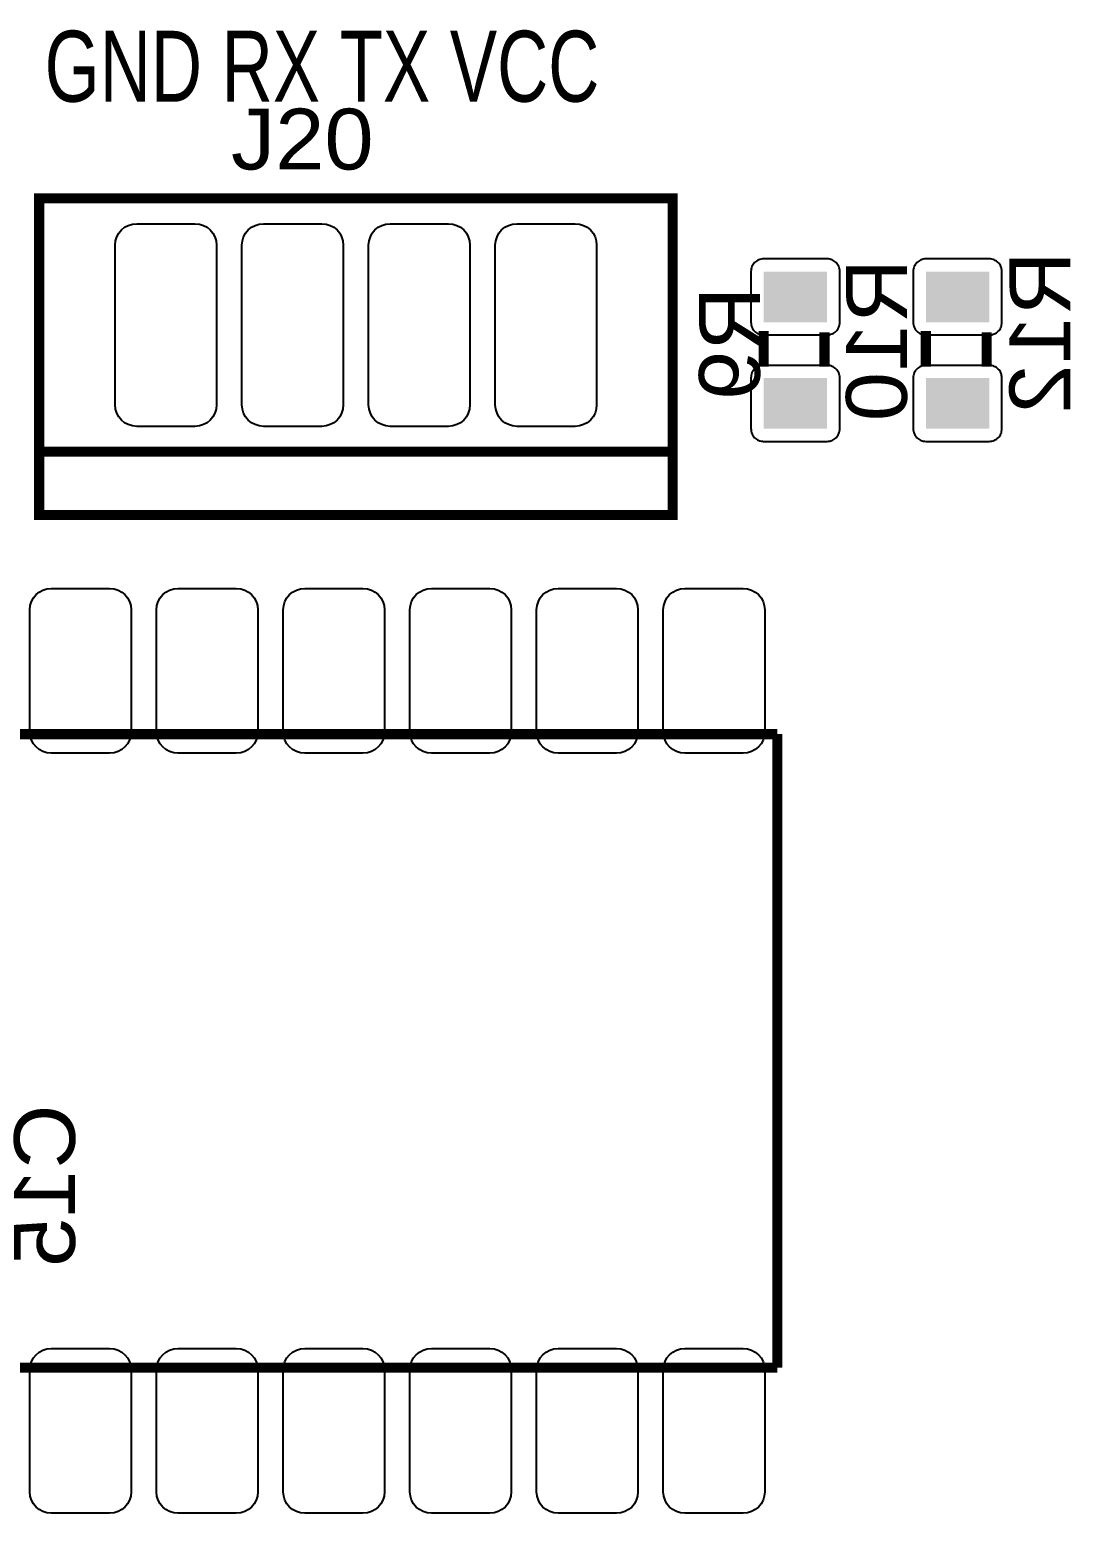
# Model space of a CAD drawing. Header units: inches. Extents: x 18.7 to 39.4, y 4.3 to 20.5.
# Drawn here: x 29.003 to 30.087, y 10.591 to 12.137 of the extents above; entities that cross this region are included whole.
import ezdxf

# ---------------------------------------------------------------- set-up
doc = ezdxf.new("R2010")
doc.units = ezdxf.units.IN
doc.header["$MEASUREMENT"] = 0
doc.styles.get("Standard").update_dxf_attribs({"font": 'arial.ttf'})

# ---------------------------------------------------------------- blocks, each defined once
blk = doc.blocks.new('RPAD')
blk.add_trace([(-0.5, -0.5), (-0.5, 0.5), (0.5, -0.5), (0.5, 0.5)])
blk = doc.blocks.new('NextionControlV4')
at = {"const_width": 0.008}
for points in [[(46.2184, 14.5501), (46.7184, 14.5501), (46.7184, 14.8001), (46.2184, 14.8001), (46.2184, 14.5501)], [(46.2184, 14.5501), (46.7184, 14.5501), (46.7184, 14.8001), (46.2184, 14.8001), (46.2184, 14.5501)], [(46.2184, 14.5501), (46.7184, 14.5501), (46.7184, 14.8001), (46.2184, 14.8001), (46.2184, 14.5501)], [(46.7902, 14.6673), (46.7902, 14.6953)], [(46.7902, 14.6673), (46.7902, 14.6953)], [(46.7902, 14.6673), (46.7902, 14.6953)], [(46.8382, 14.6673), (46.8382, 14.6943)], [(46.8382, 14.6673), (46.8382, 14.6943)], [(46.8382, 14.6673), (46.8382, 14.6943)], [(46.9182, 14.6673), (46.9182, 14.6953)], [(46.9182, 14.6673), (46.9182, 14.6953)], [(46.9182, 14.6673), (46.9182, 14.6953)], [(46.9662, 14.6673), (46.9662, 14.6943)], [(46.9662, 14.6673), (46.9662, 14.6943)], [(46.9662, 14.6673), (46.9662, 14.6943)], [(46.7184, 14.6001), (46.2184, 14.6001)], [(46.7184, 14.6001), (46.2184, 14.6001)], [(46.7184, 14.6001), (46.2184, 14.6001)], [(44.801, 14.3772), (46.801, 14.3772)], [(44.801, 14.3772), (46.801, 14.3772)], [(44.801, 14.3772), (46.801, 14.3772)], [(46.801, 14.3772), (46.801, 13.8772)], [(46.801, 14.3772), (46.801, 13.8772)], [(46.801, 14.3772), (46.801, 13.8772)], [(44.801, 13.8772), (46.801, 13.8772)], [(44.801, 13.8772), (46.801, 13.8772)], [(44.801, 13.8772), (46.801, 13.8772)]]:
    blk.add_lwpolyline(points, dxfattribs=at)
for points in [[(46.3414, 14.6201), (46.2954, 14.6201), (46.292, 14.6205), (46.2888, 14.6215), (46.2859, 14.623), (46.2834, 14.6251), (46.2813, 14.6276), (46.2798, 14.6305), (46.2788, 14.6337), (46.2784, 14.6371), (46.2784, 14.7631), (46.2788, 14.7666), (46.2798, 14.7698), (46.2813, 14.7727), (46.2834, 14.7752), (46.2859, 14.7773), (46.2888, 14.7788), (46.292, 14.7798), (46.2954, 14.7801), (46.3414, 14.7801), (46.3449, 14.7798), (46.3481, 14.7788), (46.351, 14.7773), (46.3535, 14.7752), (46.3556, 14.7727), (46.3571, 14.7698), (46.3581, 14.7666), (46.3584, 14.7631), (46.3584, 14.6371), (46.3581, 14.6337), (46.3571, 14.6305), (46.3556, 14.6276), (46.3535, 14.6251), (46.351, 14.623), (46.3481, 14.6215), (46.3449, 14.6205), (46.3414, 14.6201)], [(46.4414, 14.6201), (46.3954, 14.6201), (46.392, 14.6205), (46.3888, 14.6215), (46.3859, 14.623), (46.3834, 14.6251), (46.3813, 14.6276), (46.3798, 14.6305), (46.3788, 14.6337), (46.3784, 14.6371), (46.3784, 14.7631), (46.3788, 14.7666), (46.3798, 14.7698), (46.3813, 14.7727), (46.3834, 14.7752), (46.3859, 14.7773), (46.3888, 14.7788), (46.392, 14.7798), (46.3954, 14.7801), (46.4414, 14.7801), (46.4449, 14.7798), (46.4481, 14.7788), (46.451, 14.7773), (46.4535, 14.7752), (46.4556, 14.7727), (46.4571, 14.7698), (46.4581, 14.7666), (46.4584, 14.7631), (46.4584, 14.6371), (46.4581, 14.6337), (46.4571, 14.6305), (46.4556, 14.6276), (46.4535, 14.6251), (46.451, 14.623), (46.4481, 14.6215), (46.4449, 14.6205), (46.4414, 14.6201)], [(46.5414, 14.6201), (46.4954, 14.6201), (46.492, 14.6205), (46.4888, 14.6215), (46.4859, 14.623), (46.4834, 14.6251), (46.4813, 14.6276), (46.4798, 14.6305), (46.4788, 14.6337), (46.4784, 14.6371), (46.4784, 14.7631), (46.4788, 14.7666), (46.4798, 14.7698), (46.4813, 14.7727), (46.4834, 14.7752), (46.4859, 14.7773), (46.4888, 14.7788), (46.492, 14.7798), (46.4954, 14.7801), (46.5414, 14.7801), (46.5449, 14.7798), (46.5481, 14.7788), (46.551, 14.7773), (46.5535, 14.7752), (46.5556, 14.7727), (46.5571, 14.7698), (46.5581, 14.7666), (46.5584, 14.7631), (46.5584, 14.6371), (46.5581, 14.6337), (46.5571, 14.6305), (46.5556, 14.6276), (46.5535, 14.6251), (46.551, 14.623), (46.5481, 14.6215), (46.5449, 14.6205), (46.5414, 14.6201)], [(46.6414, 14.6201), (46.5954, 14.6201), (46.592, 14.6205), (46.5888, 14.6215), (46.5859, 14.623), (46.5834, 14.6251), (46.5813, 14.6276), (46.5798, 14.6305), (46.5788, 14.6337), (46.5784, 14.6371), (46.5784, 14.7631), (46.5788, 14.7666), (46.5798, 14.7698), (46.5813, 14.7727), (46.5834, 14.7752), (46.5859, 14.7773), (46.5888, 14.7788), (46.592, 14.7798), (46.5954, 14.7801), (46.6414, 14.7801), (46.6449, 14.7798), (46.6481, 14.7788), (46.651, 14.7773), (46.6535, 14.7752), (46.6556, 14.7727), (46.6571, 14.7698), (46.6581, 14.7666), (46.6584, 14.7631), (46.6584, 14.6371), (46.6581, 14.6337), (46.6571, 14.6305), (46.6556, 14.6276), (46.6535, 14.6251), (46.651, 14.623), (46.6481, 14.6215), (46.6449, 14.6205), (46.6414, 14.6201)], [(46.8502, 14.7023), (46.8502, 14.7423), (46.8502, 14.7434), (46.85, 14.7444), (46.8498, 14.7453), (46.8495, 14.7463), (46.849, 14.7471), (46.8486, 14.748), (46.848, 14.7487), (46.8473, 14.7494), (46.8466, 14.7501), (46.8459, 14.7506), (46.845, 14.7511), (46.8442, 14.7515), (46.8432, 14.7519), (46.8423, 14.7521), (46.8413, 14.7523), (46.8402, 14.7523), (46.7902, 14.7523), (46.7892, 14.7523), (46.7882, 14.7521), (46.7872, 14.7519), (46.7863, 14.7515), (46.7854, 14.7511), (46.7846, 14.7506), (46.7838, 14.7501), (46.7831, 14.7494), (46.7825, 14.7487), (46.7819, 14.748), (46.7814, 14.7471), (46.781, 14.7463), (46.7807, 14.7453), (46.7804, 14.7444), (46.7803, 14.7434), (46.7802, 14.7423), (46.7802, 14.7023), (46.7803, 14.7013), (46.7804, 14.7003), (46.7807, 14.6993), (46.781, 14.6984), (46.7814, 14.6975), (46.7819, 14.6967), (46.7825, 14.6959), (46.7831, 14.6952), (46.7838, 14.6946), (46.7846, 14.694), (46.7854, 14.6935), (46.7863, 14.6931), (46.7872, 14.6928), (46.7882, 14.6925), (46.7892, 14.6924), (46.7902, 14.6923), (46.8402, 14.6923), (46.8413, 14.6924), (46.8423, 14.6925), (46.8432, 14.6928), (46.8442, 14.6931), (46.845, 14.6935), (46.8459, 14.694), (46.8466, 14.6946), (46.8473, 14.6952), (46.848, 14.6959), (46.8486, 14.6967), (46.849, 14.6975), (46.8495, 14.6984), (46.8498, 14.6993), (46.85, 14.7003), (46.8502, 14.7013), (46.8502, 14.7023)], [(46.9782, 14.7023), (46.9782, 14.7423), (46.9782, 14.7434), (46.978, 14.7444), (46.9778, 14.7453), (46.9775, 14.7463), (46.977, 14.7471), (46.9766, 14.748), (46.976, 14.7487), (46.9753, 14.7494), (46.9746, 14.7501), (46.9739, 14.7506), (46.973, 14.7511), (46.9722, 14.7515), (46.9712, 14.7519), (46.9703, 14.7521), (46.9693, 14.7523), (46.9682, 14.7523), (46.9182, 14.7523), (46.9172, 14.7523), (46.9162, 14.7521), (46.9152, 14.7519), (46.9143, 14.7515), (46.9134, 14.7511), (46.9126, 14.7506), (46.9118, 14.7501), (46.9111, 14.7494), (46.9105, 14.7487), (46.9099, 14.748), (46.9094, 14.7471), (46.909, 14.7463), (46.9087, 14.7453), (46.9084, 14.7444), (46.9083, 14.7434), (46.9082, 14.7423), (46.9082, 14.7023), (46.9083, 14.7013), (46.9084, 14.7003), (46.9087, 14.6993), (46.909, 14.6984), (46.9094, 14.6975), (46.9099, 14.6967), (46.9105, 14.6959), (46.9111, 14.6952), (46.9118, 14.6946), (46.9126, 14.694), (46.9134, 14.6935), (46.9143, 14.6931), (46.9152, 14.6928), (46.9162, 14.6925), (46.9172, 14.6924), (46.9182, 14.6923), (46.9682, 14.6923), (46.9693, 14.6924), (46.9703, 14.6925), (46.9712, 14.6928), (46.9722, 14.6931), (46.973, 14.6935), (46.9739, 14.694), (46.9746, 14.6946), (46.9753, 14.6952), (46.976, 14.6959), (46.9766, 14.6967), (46.977, 14.6975), (46.9775, 14.6984), (46.9778, 14.6993), (46.978, 14.7003), (46.9782, 14.7013), (46.9782, 14.7023)], [(46.8502, 14.6183), (46.8502, 14.6583), (46.8502, 14.6594), (46.85, 14.6604), (46.8498, 14.6613), (46.8495, 14.6623), (46.849, 14.6631), (46.8486, 14.664), (46.848, 14.6647), (46.8473, 14.6654), (46.8466, 14.6661), (46.8459, 14.6666), (46.845, 14.6671), (46.8442, 14.6675), (46.8432, 14.6679), (46.8423, 14.6681), (46.8413, 14.6683), (46.8402, 14.6683), (46.7902, 14.6683), (46.7892, 14.6683), (46.7882, 14.6681), (46.7872, 14.6679), (46.7863, 14.6675), (46.7854, 14.6671), (46.7846, 14.6666), (46.7838, 14.6661), (46.7831, 14.6654), (46.7825, 14.6647), (46.7819, 14.664), (46.7814, 14.6631), (46.781, 14.6623), (46.7807, 14.6613), (46.7804, 14.6604), (46.7803, 14.6594), (46.7802, 14.6583), (46.7802, 14.6183), (46.7803, 14.6173), (46.7804, 14.6163), (46.7807, 14.6153), (46.781, 14.6144), (46.7814, 14.6135), (46.7819, 14.6127), (46.7825, 14.6119), (46.7831, 14.6112), (46.7838, 14.6106), (46.7846, 14.61), (46.7854, 14.6095), (46.7863, 14.6091), (46.7872, 14.6088), (46.7882, 14.6085), (46.7892, 14.6084), (46.7902, 14.6083), (46.8402, 14.6083), (46.8413, 14.6084), (46.8423, 14.6085), (46.8432, 14.6088), (46.8442, 14.6091), (46.845, 14.6095), (46.8459, 14.61), (46.8466, 14.6106), (46.8473, 14.6112), (46.848, 14.6119), (46.8486, 14.6127), (46.849, 14.6135), (46.8495, 14.6144), (46.8498, 14.6153), (46.85, 14.6163), (46.8502, 14.6173), (46.8502, 14.6183)], [(46.9782, 14.6183), (46.9782, 14.6583), (46.9782, 14.6594), (46.978, 14.6604), (46.9778, 14.6613), (46.9775, 14.6623), (46.977, 14.6631), (46.9766, 14.664), (46.976, 14.6647), (46.9753, 14.6654), (46.9746, 14.6661), (46.9739, 14.6666), (46.973, 14.6671), (46.9722, 14.6675), (46.9712, 14.6679), (46.9703, 14.6681), (46.9693, 14.6683), (46.9682, 14.6683), (46.9182, 14.6683), (46.9172, 14.6683), (46.9162, 14.6681), (46.9152, 14.6679), (46.9143, 14.6675), (46.9134, 14.6671), (46.9126, 14.6666), (46.9118, 14.6661), (46.9111, 14.6654), (46.9105, 14.6647), (46.9099, 14.664), (46.9094, 14.6631), (46.909, 14.6623), (46.9087, 14.6613), (46.9084, 14.6604), (46.9083, 14.6594), (46.9082, 14.6583), (46.9082, 14.6183), (46.9083, 14.6173), (46.9084, 14.6163), (46.9087, 14.6153), (46.909, 14.6144), (46.9094, 14.6135), (46.9099, 14.6127), (46.9105, 14.6119), (46.9111, 14.6112), (46.9118, 14.6106), (46.9126, 14.61), (46.9134, 14.6095), (46.9143, 14.6091), (46.9152, 14.6088), (46.9162, 14.6085), (46.9172, 14.6084), (46.9182, 14.6083), (46.9682, 14.6083), (46.9693, 14.6084), (46.9703, 14.6085), (46.9712, 14.6088), (46.9722, 14.6091), (46.973, 14.6095), (46.9739, 14.61), (46.9746, 14.6106), (46.9753, 14.6112), (46.976, 14.6119), (46.9766, 14.6127), (46.977, 14.6135), (46.9775, 14.6144), (46.9778, 14.6153), (46.978, 14.6163), (46.9782, 14.6173), (46.9782, 14.6183)], [(46.274, 14.3622), (46.228, 14.3622), (46.2246, 14.3625), (46.2214, 14.3635), (46.2185, 14.3651), (46.216, 14.3671), (46.2139, 14.3696), (46.2124, 14.3725), (46.2114, 14.3757), (46.211, 14.3792), (46.211, 14.4752), (46.2114, 14.4787), (46.2124, 14.4819), (46.2139, 14.4848), (46.216, 14.4873), (46.2185, 14.4893), (46.2214, 14.4909), (46.2246, 14.4919), (46.228, 14.4922), (46.274, 14.4922), (46.2775, 14.4919), (46.2807, 14.4909), (46.2836, 14.4893), (46.2861, 14.4873), (46.2882, 14.4848), (46.2897, 14.4819), (46.2907, 14.4787), (46.291, 14.4752), (46.291, 14.3792), (46.2907, 14.3757), (46.2897, 14.3725), (46.2882, 14.3696), (46.2861, 14.3671), (46.2836, 14.3651), (46.2807, 14.3635), (46.2775, 14.3625), (46.274, 14.3622)], [(46.374, 14.3622), (46.328, 14.3622), (46.3246, 14.3625), (46.3214, 14.3635), (46.3185, 14.3651), (46.316, 14.3671), (46.3139, 14.3696), (46.3124, 14.3725), (46.3114, 14.3757), (46.311, 14.3792), (46.311, 14.4752), (46.3114, 14.4787), (46.3124, 14.4819), (46.3139, 14.4848), (46.316, 14.4873), (46.3185, 14.4893), (46.3214, 14.4909), (46.3246, 14.4919), (46.328, 14.4922), (46.374, 14.4922), (46.3775, 14.4919), (46.3807, 14.4909), (46.3836, 14.4893), (46.3861, 14.4873), (46.3882, 14.4848), (46.3897, 14.4819), (46.3907, 14.4787), (46.391, 14.4752), (46.391, 14.3792), (46.3907, 14.3757), (46.3897, 14.3725), (46.3882, 14.3696), (46.3861, 14.3671), (46.3836, 14.3651), (46.3807, 14.3635), (46.3775, 14.3625), (46.374, 14.3622)], [(46.474, 14.3622), (46.428, 14.3622), (46.4246, 14.3625), (46.4214, 14.3635), (46.4185, 14.3651), (46.416, 14.3671), (46.4139, 14.3696), (46.4124, 14.3725), (46.4114, 14.3757), (46.411, 14.3792), (46.411, 14.4752), (46.4114, 14.4787), (46.4124, 14.4819), (46.4139, 14.4848), (46.416, 14.4873), (46.4185, 14.4893), (46.4214, 14.4909), (46.4246, 14.4919), (46.428, 14.4922), (46.474, 14.4922), (46.4775, 14.4919), (46.4807, 14.4909), (46.4836, 14.4893), (46.4861, 14.4873), (46.4882, 14.4848), (46.4897, 14.4819), (46.4907, 14.4787), (46.491, 14.4752), (46.491, 14.3792), (46.4907, 14.3757), (46.4897, 14.3725), (46.4882, 14.3696), (46.4861, 14.3671), (46.4836, 14.3651), (46.4807, 14.3635), (46.4775, 14.3625), (46.474, 14.3622)], [(46.574, 14.3622), (46.528, 14.3622), (46.5246, 14.3625), (46.5214, 14.3635), (46.5185, 14.3651), (46.516, 14.3671), (46.5139, 14.3696), (46.5124, 14.3725), (46.5114, 14.3757), (46.511, 14.3792), (46.511, 14.4752), (46.5114, 14.4787), (46.5124, 14.4819), (46.5139, 14.4848), (46.516, 14.4873), (46.5185, 14.4893), (46.5214, 14.4909), (46.5246, 14.4919), (46.528, 14.4922), (46.574, 14.4922), (46.5775, 14.4919), (46.5807, 14.4909), (46.5836, 14.4893), (46.5861, 14.4873), (46.5882, 14.4848), (46.5897, 14.4819), (46.5907, 14.4787), (46.591, 14.4752), (46.591, 14.3792), (46.5907, 14.3757), (46.5897, 14.3725), (46.5882, 14.3696), (46.5861, 14.3671), (46.5836, 14.3651), (46.5807, 14.3635), (46.5775, 14.3625), (46.574, 14.3622)], [(46.674, 14.3622), (46.628, 14.3622), (46.6246, 14.3625), (46.6214, 14.3635), (46.6185, 14.3651), (46.616, 14.3671), (46.6139, 14.3696), (46.6124, 14.3725), (46.6114, 14.3757), (46.611, 14.3792), (46.611, 14.4752), (46.6114, 14.4787), (46.6124, 14.4819), (46.6139, 14.4848), (46.616, 14.4873), (46.6185, 14.4893), (46.6214, 14.4909), (46.6246, 14.4919), (46.628, 14.4922), (46.674, 14.4922), (46.6775, 14.4919), (46.6807, 14.4909), (46.6836, 14.4893), (46.6861, 14.4873), (46.6882, 14.4848), (46.6897, 14.4819), (46.6907, 14.4787), (46.691, 14.4752), (46.691, 14.3792), (46.6907, 14.3757), (46.6897, 14.3725), (46.6882, 14.3696), (46.6861, 14.3671), (46.6836, 14.3651), (46.6807, 14.3635), (46.6775, 14.3625), (46.674, 14.3622)], [(46.774, 14.3622), (46.728, 14.3622), (46.7246, 14.3625), (46.7214, 14.3635), (46.7185, 14.3651), (46.716, 14.3671), (46.7139, 14.3696), (46.7124, 14.3725), (46.7114, 14.3757), (46.711, 14.3792), (46.711, 14.4752), (46.7114, 14.4787), (46.7124, 14.4819), (46.7139, 14.4848), (46.716, 14.4873), (46.7185, 14.4893), (46.7214, 14.4909), (46.7246, 14.4919), (46.728, 14.4922), (46.774, 14.4922), (46.7775, 14.4919), (46.7807, 14.4909), (46.7836, 14.4893), (46.7861, 14.4873), (46.7882, 14.4848), (46.7897, 14.4819), (46.7907, 14.4787), (46.791, 14.4752), (46.791, 14.3792), (46.7907, 14.3757), (46.7897, 14.3725), (46.7882, 14.3696), (46.7861, 14.3671), (46.7836, 14.3651), (46.7807, 14.3635), (46.7775, 14.3625), (46.774, 14.3622)], [(46.228, 13.8922), (46.274, 13.8922), (46.2775, 13.8919), (46.2807, 13.8909), (46.2836, 13.8893), (46.2861, 13.8873), (46.2882, 13.8848), (46.2897, 13.8819), (46.2907, 13.8787), (46.291, 13.8752), (46.291, 13.7792), (46.2907, 13.7757), (46.2897, 13.7725), (46.2882, 13.7696), (46.2861, 13.7671), (46.2836, 13.7651), (46.2807, 13.7635), (46.2775, 13.7625), (46.274, 13.7622), (46.228, 13.7622), (46.2246, 13.7625), (46.2214, 13.7635), (46.2185, 13.7651), (46.216, 13.7671), (46.2139, 13.7696), (46.2124, 13.7725), (46.2114, 13.7757), (46.211, 13.7792), (46.211, 13.8752), (46.2114, 13.8787), (46.2124, 13.8819), (46.2139, 13.8848), (46.216, 13.8873), (46.2185, 13.8893), (46.2214, 13.8909), (46.2246, 13.8919), (46.228, 13.8922)], [(46.328, 13.8922), (46.374, 13.8922), (46.3775, 13.8919), (46.3807, 13.8909), (46.3836, 13.8893), (46.3861, 13.8873), (46.3882, 13.8848), (46.3897, 13.8819), (46.3907, 13.8787), (46.391, 13.8752), (46.391, 13.7792), (46.3907, 13.7757), (46.3897, 13.7725), (46.3882, 13.7696), (46.3861, 13.7671), (46.3836, 13.7651), (46.3807, 13.7635), (46.3775, 13.7625), (46.374, 13.7622), (46.328, 13.7622), (46.3246, 13.7625), (46.3214, 13.7635), (46.3185, 13.7651), (46.316, 13.7671), (46.3139, 13.7696), (46.3124, 13.7725), (46.3114, 13.7757), (46.311, 13.7792), (46.311, 13.8752), (46.3114, 13.8787), (46.3124, 13.8819), (46.3139, 13.8848), (46.316, 13.8873), (46.3185, 13.8893), (46.3214, 13.8909), (46.3246, 13.8919), (46.328, 13.8922)], [(46.428, 13.8922), (46.474, 13.8922), (46.4775, 13.8919), (46.4807, 13.8909), (46.4836, 13.8893), (46.4861, 13.8873), (46.4882, 13.8848), (46.4897, 13.8819), (46.4907, 13.8787), (46.491, 13.8752), (46.491, 13.7792), (46.4907, 13.7757), (46.4897, 13.7725), (46.4882, 13.7696), (46.4861, 13.7671), (46.4836, 13.7651), (46.4807, 13.7635), (46.4775, 13.7625), (46.474, 13.7622), (46.428, 13.7622), (46.4246, 13.7625), (46.4214, 13.7635), (46.4185, 13.7651), (46.416, 13.7671), (46.4139, 13.7696), (46.4124, 13.7725), (46.4114, 13.7757), (46.411, 13.7792), (46.411, 13.8752), (46.4114, 13.8787), (46.4124, 13.8819), (46.4139, 13.8848), (46.416, 13.8873), (46.4185, 13.8893), (46.4214, 13.8909), (46.4246, 13.8919), (46.428, 13.8922)], [(46.528, 13.8922), (46.574, 13.8922), (46.5775, 13.8919), (46.5807, 13.8909), (46.5836, 13.8893), (46.5861, 13.8873), (46.5882, 13.8848), (46.5897, 13.8819), (46.5907, 13.8787), (46.591, 13.8752), (46.591, 13.7792), (46.5907, 13.7757), (46.5897, 13.7725), (46.5882, 13.7696), (46.5861, 13.7671), (46.5836, 13.7651), (46.5807, 13.7635), (46.5775, 13.7625), (46.574, 13.7622), (46.528, 13.7622), (46.5246, 13.7625), (46.5214, 13.7635), (46.5185, 13.7651), (46.516, 13.7671), (46.5139, 13.7696), (46.5124, 13.7725), (46.5114, 13.7757), (46.511, 13.7792), (46.511, 13.8752), (46.5114, 13.8787), (46.5124, 13.8819), (46.5139, 13.8848), (46.516, 13.8873), (46.5185, 13.8893), (46.5214, 13.8909), (46.5246, 13.8919), (46.528, 13.8922)], [(46.628, 13.8922), (46.674, 13.8922), (46.6775, 13.8919), (46.6807, 13.8909), (46.6836, 13.8893), (46.6861, 13.8873), (46.6882, 13.8848), (46.6897, 13.8819), (46.6907, 13.8787), (46.691, 13.8752), (46.691, 13.7792), (46.6907, 13.7757), (46.6897, 13.7725), (46.6882, 13.7696), (46.6861, 13.7671), (46.6836, 13.7651), (46.6807, 13.7635), (46.6775, 13.7625), (46.674, 13.7622), (46.628, 13.7622), (46.6246, 13.7625), (46.6214, 13.7635), (46.6185, 13.7651), (46.616, 13.7671), (46.6139, 13.7696), (46.6124, 13.7725), (46.6114, 13.7757), (46.611, 13.7792), (46.611, 13.8752), (46.6114, 13.8787), (46.6124, 13.8819), (46.6139, 13.8848), (46.616, 13.8873), (46.6185, 13.8893), (46.6214, 13.8909), (46.6246, 13.8919), (46.628, 13.8922)], [(46.728, 13.8922), (46.774, 13.8922), (46.7775, 13.8919), (46.7807, 13.8909), (46.7836, 13.8893), (46.7861, 13.8873), (46.7882, 13.8848), (46.7897, 13.8819), (46.7907, 13.8787), (46.791, 13.8752), (46.791, 13.7792), (46.7907, 13.7757), (46.7897, 13.7725), (46.7882, 13.7696), (46.7861, 13.7671), (46.7836, 13.7651), (46.7807, 13.7635), (46.7775, 13.7625), (46.774, 13.7622), (46.728, 13.7622), (46.7246, 13.7625), (46.7214, 13.7635), (46.7185, 13.7651), (46.716, 13.7671), (46.7139, 13.7696), (46.7124, 13.7725), (46.7114, 13.7757), (46.711, 13.7792), (46.711, 13.8752), (46.7114, 13.8787), (46.7124, 13.8819), (46.7139, 13.8848), (46.716, 13.8873), (46.7185, 13.8893), (46.7214, 13.8909), (46.7246, 13.8919), (46.728, 13.8922)]]:
    blk.add_lwpolyline(points, close=True)
at = {"xscale": 0.04, "yscale": 0.05, "rotation": 270}
for p in [(46.8152, 14.7223), (46.9432, 14.7223), (46.8152, 14.6383), (46.9432, 14.6383)]:
    blk.add_blockref('RPAD', p, dxfattribs=at)
for s, height, width, p in [('GND RX TX VCC', 0.056, 0.714286, (46.2228, 14.8764)), ('GND RX TX VCC', 0.056, 0.714286, (46.2228, 14.8764)), ('GND RX TX VCC', 0.056, 0.714286, (46.2228, 14.8764)), ('J20', 0.048, 1.041667, (46.3698, 14.8229)), ('J20', 0.048, 1.041667, (46.3698, 14.8229)), ('J20', 0.048, 1.041667, (46.3698, 14.8229))]:
    blk.add_text(s, height=height, dxfattribs=dict(width=width)).set_placement(p)
at = {"text_generation_flag": 2, "width": 1.041667}
for s, p in [('R10', (46.9032, 14.7523)), ('R10', (46.9032, 14.7523)), ('R10', (46.9032, 14.7523)), ('R12', (47.0322, 14.7583)), ('R12', (47.0322, 14.7583)), ('R12', (47.0322, 14.7583)), ('R9', (46.7872, 14.7303)), ('R9', (46.7872, 14.7303)), ('R9', (46.7872, 14.7303)), ('C15', (46.2467, 14.0849)), ('C15', (46.2467, 14.0849)), ('C15', (46.2467, 14.0849))]:
    blk.add_text(s, height=0.048, rotation=90, dxfattribs=at).set_placement(p)

msp = doc.modelspace()

# ---------------------------------------------------------------- block references
at = {"xscale": 1.32, "yscale": 1.32, "zscale": 1.32}
msp.add_blockref('NextionControlV4', (-31.9957, -7.5748), dxfattribs=at)

doc.saveas('drawing.dxf')
